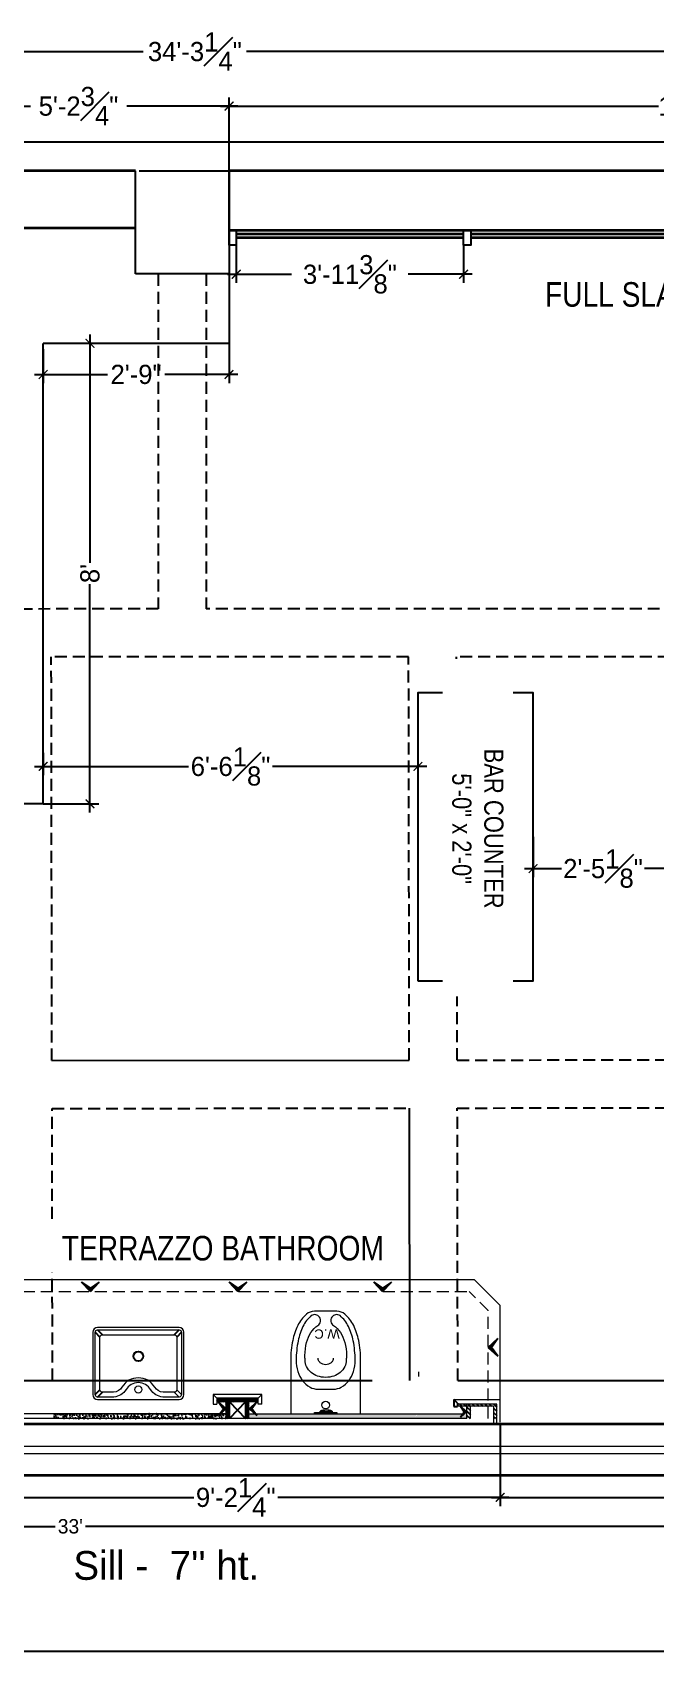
# Model space of a CAD drawing. Header units: inches. Extents: x -137722 to 81594, y -22256 to -1207.
# Drawn here: x -65812.5 to -65682.6, y -5517.3 to -5179.7 of the extents above; entities that cross this region are included whole.
import ezdxf

# ---------------------------------------------------------------- set-up
doc = ezdxf.new("R2010")
doc.units = ezdxf.units.IN
doc.header["$LTSCALE"] = 0.05
doc.header["$MEASUREMENT"] = 0
doc.header["$PDMODE"] = 3
doc.header["$PDSIZE"] = -4
doc.linetypes.add('A2-XREF-115_FURN$0$HIDDEN', pattern=[0.375, 0.25, -0.125])
doc.linetypes.add('DASHED2', pattern=[0.375, 0.25, -0.125])
doc.layers.get('Defpoints').update_dxf_attribs({"linetype": 'DASHED2'})
for name, color, linetype in [('00 floor', 7, 'Continuous'), ('beam', 7, 'Continuous'), ('Civil Dimension - Text', 7, 'Continuous'), ('Flooring Hatch', 251, 'Continuous'), ('Furniture Layout', 6, 'Continuous'), ('HATCH', 251, 'Continuous'), ('T-furniture', 7, 'Continuous'), ('text', 176, 'Continuous'), ('Vector Graphics', 7, 'Continuous')]:
    doc.layers.add(name, color=color, linetype=linetype)
doc.layers.add('FURNITURE', color=36, linetype='Continuous', lineweight=18)
doc.layers.add('WALL', color=7, linetype='Continuous', lineweight=35)
doc.styles.add('4MMOF3-8', font='ARIALN.TTF', dxfattribs={"height": 5.12})
doc.styles.add('9-128OF1-4', font='stylu.ttf')
doc.styles.get("Standard").update_dxf_attribs({"font": 'stylu.ttf', "height": 6})
doc.styles.add('times', font='arial.ttf')
doc.dimstyles.new('DIM 1-4', dxfattribs={"dimtxt": 3.0792, "dimasz": 1.82, "dimexe": 1.82, "dimexo": 0, "dimgap": 0.09, "dimtad": 0, "dimzin": 0, "dimdsep": 46, "dimlunit": 4, "dimtxsty": '9-128OF1-4', "dimblk": 'ARCHTICK', "dimcen": 1.8125, "dimdle": 1.82, "dimclrd": 8, "dimclre": 8, "dimadec": 0, "dimazin": 0, "dimtfac": 1, "dimtofl": 0, "dimtmove": 0, "dimatfit": 3, "dimldrblk": 'OPEN90', "dimfxl": 1, "dimtolj": 1, "dimtzin": 0, "dimlwd": -1, "dimarcsym": 0})
pattern_1 = [(140, (-74126.1021, 61278.8385), (0.123527825, 1.411929493), [0.147637795, -1.624015748]), (85, (-74126.1021, 61278.8385), (-1.480693177, -0.273132546), [0.118110236, -1.299212598]), (190.4514445, (-74126.0918, 61278.9561), (-1.357165337, 1.138796942), [0.12547282, -1.380201008]), (136.1842, (-74126.4958, 61278.8385), (0.325825356, 2.10086876), [0.22145669, -2.43602362]), (186.6356355, (-74126.4686, 61279.0136), (-1.9175563, 1.83988572), [0.188209335, -2.07030268]), (81.184164, (-74126.4958, 61278.8385), (-1.9175563, 1.83988572), [0.177165354, -1.9488189]), (111, (-74126.3974, 61279.0353), (0.792556871, 1.175013882), [0.147637795, -1.624015748]), (56, (-74126.3974, 61279.0353), (-1.42746072, 0.47896719), [0.118110236, -1.299212598]), (161.4514447, (-74126.3313, 61279.1332), (-0.634903844, 1.653981057), [0.125472815, -1.380201008]), (127.5, (-74126.1021, 61278.8385), (-0.655302862, 0.023936723), [0, -1.283464567, 0, -1.318897638, 0, -1.304133858]), (97.5, (-74126.1021, 61278.8385), (-0.776401008, 0.51785342), [0, -0.751968504, 0, -1.253937008, 0, -0.497047244]), (57.5, (-74126.1021, 61278.3995), (0.044399354, 1.0508315673), [0, -0.492125984, 0, -1.535433071, 0, -2.037401575]), (47.5, (-74126.1021, 61278.20265), (-0.197057052, 1.14800427), [0, -0.63976378, 0, -1.01968504, 0, -1.446850394])]
pattern_2 = [(135, (-74116.6247, 61278.8385), (-0.441941738, -0.441941738), [])]

# ---------------------------------------------------------------- blocks, each defined once
blk = doc.blocks.new('adwawd')
at = {"layer": 'Flooring Hatch', "ltscale": 50, "true_color": 0xcd6928, "transparency": 33554687}
h = blk.add_hatch(color=32, dxfattribs=at)
h.dxf.hatch_style = 1
h.paths.add_polyline_path([(-77941.34, -7094.04), (-77946.01, -7099.05), (-77941.34, -7095.73), (-77936.68, -7099.05)])
at = {"layer": 'Civil Dimension - Text', "color": 2, "ltscale": 50}
for p, q in [((-77941.34, -7094.04), (-77946.01, -7099.05)), ((-77946.01, -7099.05), (-77941.34, -7095.73)), ((-77941.34, -7094.04), (-77936.68, -7099.05)), ((-77936.68, -7099.05), (-77941.34, -7095.73))]:
    blk.add_line(p, q, dxfattribs=at)
blk = doc.blocks.new('_ArchTick')
at = {"color": 0, "const_width": 0.15}
blk.add_lwpolyline([(-0.5, -0.5), (0.5, 0.5)], dxfattribs=at)
blk = doc.blocks.new('*D178')
at = {"layer": 'Civil Dimension - Text', "color": 8, "ltscale": 50, "transparency": 16777216}
for p, q in [((-65836.1, -5195.07), (-65812.95, -5195.07)), ((-65769.71, -5195.07), (-65792.86, -5195.07))]:
    blk.add_line(p, q, dxfattribs=at)
at = {"layer": 'Civil Dimension - Text', "color": 8, "lineweight": -2, "ltscale": 50, "transparency": 16777216}
for p, q in [((-65834.28, -5220.53), (-65834.28, -5193.25)), ((-65771.53, -5221.03), (-65771.53, -5193.25))]:
    blk.add_line(p, q, dxfattribs=at)
at = {"layer": 'Defpoints', "color": 0, "ltscale": 50, "transparency": 16777216}
for p in [(-65771.53, -5195.07), (-65834.28, -5220.53), (-65771.53, -5221.03)]:
    blk.add_point(p, dxfattribs=at)
at = {"layer": 'Civil Dimension - Text', "color": 8, "ltscale": 50, "transparency": 16777216, "xscale": 1.82, "yscale": 1.82, "zscale": 1.82, "rotation": 180}
blk.add_blockref('_ArchTick', (-65834.28, -5195.07), dxfattribs=at)
at = {"layer": 'Civil Dimension - Text', "color": 8, "ltscale": 50, "transparency": 16777216, "xscale": 1.82, "yscale": 1.82, "zscale": 1.82}
blk.add_blockref('_ArchTick', (-65771.53, -5195.07), dxfattribs=at)
at = {"layer": 'Civil Dimension - Text', "color": 0, "ltscale": 50, "transparency": 16777216, "insert": (-65802.91, -5195.07), "char_height": 4, "attachment_point": 5, "style": '9-128OF1-4'}
blk.add_mtext('\\A1;5\'-2{\\H1x;\\S3#4;}"', dxfattribs=at)
blk = doc.blocks.new('_Open90')
at = {"color": 0, "linetype": 'ByBlock', "lineweight": -2}
for p, q in [((0, 0), (-1, 0)), ((-0.5, 0.5), (0, 0)), ((0, 0), (-0.5, -0.5))]:
    blk.add_line(p, q, dxfattribs=at)
blk = doc.blocks.new('*D173')
at = {"layer": 'Civil Dimension - Text', "color": 8, "ltscale": 50, "transparency": 16777216}
for p, q in [((-65773.35, -5195.07), (-65682.06, -5195.07)), ((-65571.21, -5195.07), (-65662.5, -5195.07))]:
    blk.add_line(p, q, dxfattribs=at)
at = {"layer": 'Civil Dimension - Text', "color": 8, "lineweight": -2, "ltscale": 50, "transparency": 16777216}
for p, q in [((-65771.53, -5221.03), (-65771.53, -5193.25)), ((-65573.03, -5221.03), (-65573.03, -5193.25))]:
    blk.add_line(p, q, dxfattribs=at)
at = {"layer": 'Defpoints', "color": 0, "ltscale": 50, "transparency": 16777216}
for p in [(-65573.03, -5195.07), (-65771.53, -5221.03), (-65573.03, -5221.03)]:
    blk.add_point(p, dxfattribs=at)
at = {"layer": 'Civil Dimension - Text', "color": 8, "ltscale": 50, "transparency": 16777216, "xscale": 1.82, "yscale": 1.82, "zscale": 1.82, "rotation": 180}
blk.add_blockref('_ArchTick', (-65771.53, -5195.07), dxfattribs=at)
at = {"layer": 'Civil Dimension - Text', "color": 8, "ltscale": 50, "transparency": 16777216, "xscale": 1.82, "yscale": 1.82, "zscale": 1.82}
blk.add_blockref('_ArchTick', (-65573.03, -5195.07), dxfattribs=at)
at = {"layer": 'Civil Dimension - Text', "color": 0, "ltscale": 50, "transparency": 16777216, "insert": (-65672.28, -5195.07), "char_height": 4, "attachment_point": 5, "style": '9-128OF1-4'}
blk.add_mtext('\\A1;16\'-6{\\H1x;\\S1#2;}"', dxfattribs=at)
blk = doc.blocks.new('*D179')
at = {"layer": 'Civil Dimension - Text', "color": 8, "ltscale": 50, "transparency": 16777216}
for p, q in [((-65986.1, -5183.7), (-65789.41, -5183.7)), ((-65571.21, -5183.7), (-65767.91, -5183.7))]:
    blk.add_line(p, q, dxfattribs=at)
at = {"layer": 'Civil Dimension - Text', "color": 8, "lineweight": -2, "ltscale": 50, "transparency": 16777216}
for p, q in [((-65984.28, -5229.53), (-65984.28, -5181.88)), ((-65573.03, -5229.53), (-65573.03, -5181.88))]:
    blk.add_line(p, q, dxfattribs=at)
at = {"layer": 'Defpoints', "color": 0, "ltscale": 50, "transparency": 16777216}
for p in [(-65573.03, -5183.7), (-65984.28, -5229.53), (-65573.03, -5229.53)]:
    blk.add_point(p, dxfattribs=at)
at = {"layer": 'Civil Dimension - Text', "color": 8, "ltscale": 50, "transparency": 16777216, "xscale": 1.82, "yscale": 1.82, "zscale": 1.82, "rotation": 180}
blk.add_blockref('_ArchTick', (-65984.28, -5183.7), dxfattribs=at)
at = {"layer": 'Civil Dimension - Text', "color": 8, "ltscale": 50, "transparency": 16777216, "xscale": 1.82, "yscale": 1.82, "zscale": 1.82}
blk.add_blockref('_ArchTick', (-65573.03, -5183.7), dxfattribs=at)
at = {"layer": 'Civil Dimension - Text', "color": 0, "ltscale": 50, "transparency": 16777216, "insert": (-65778.66, -5183.7), "char_height": 4, "attachment_point": 5, "style": '9-128OF1-4'}
blk.add_mtext('\\A1;34\'-3{\\H1x;\\S1#4;}"', dxfattribs=at)
blk = doc.blocks.new('*D174')
at = {"layer": 'Civil Dimension - Text', "color": 8, "lineweight": -2, "ltscale": 50, "transparency": 16777216}
for p, q in [((-65715.01, -5469.78), (-65715.01, -5486.94)), ((-65825.28, -5480.53), (-65825.28, -5486.94))]:
    blk.add_line(p, q, dxfattribs=at)
at = {"layer": 'Civil Dimension - Text', "color": 8, "ltscale": 50, "transparency": 16777216}
for p, q in [((-65827.1, -5485.12), (-65778.89, -5485.12)), ((-65713.19, -5485.12), (-65761.4, -5485.12))]:
    blk.add_line(p, q, dxfattribs=at)
at = {"layer": 'Defpoints', "color": 0, "ltscale": 50, "transparency": 16777216}
for p in [(-65715.01, -5469.78), (-65825.28, -5480.53), (-65715.01, -5485.12)]:
    blk.add_point(p, dxfattribs=at)
at = {"layer": 'Civil Dimension - Text', "color": 8, "ltscale": 50, "transparency": 16777216, "xscale": 1.82, "yscale": 1.82, "zscale": 1.82, "rotation": 180}
blk.add_blockref('_ArchTick', (-65825.28, -5485.12), dxfattribs=at)
at = {"layer": 'Civil Dimension - Text', "color": 8, "ltscale": 50, "transparency": 16777216, "xscale": 1.82, "yscale": 1.82, "zscale": 1.82}
blk.add_blockref('_ArchTick', (-65715.01, -5485.12), dxfattribs=at)
at = {"layer": 'Civil Dimension - Text', "color": 0, "ltscale": 50, "transparency": 16777216, "insert": (-65770.14, -5485.12), "char_height": 4, "attachment_point": 5, "style": '9-128OF1-4'}
blk.add_mtext('\\A1;9\'-2{\\H1x;\\S1#4;}"', dxfattribs=at)
blk = doc.blocks.new('*D181')
at = {"layer": 'Civil Dimension - Text', "color": 8, "lineweight": -2, "ltscale": 50, "transparency": 16777216}
for p, q in [((-65715.01, -5480.53), (-65715.01, -5486.94)), ((-65573.28, -5480.53), (-65573.28, -5486.94))]:
    blk.add_line(p, q, dxfattribs=at)
at = {"layer": 'Civil Dimension - Text', "color": 8, "ltscale": 50, "transparency": 16777216}
for p, q in [((-65716.83, -5485.12), (-65655.55, -5485.12)), ((-65571.46, -5485.12), (-65632.74, -5485.12))]:
    blk.add_line(p, q, dxfattribs=at)
at = {"layer": 'Defpoints', "color": 0, "ltscale": 50, "transparency": 16777216}
for p in [(-65715.01, -5480.53), (-65573.28, -5480.53), (-65573.28, -5485.12)]:
    blk.add_point(p, dxfattribs=at)
at = {"layer": 'Civil Dimension - Text', "color": 8, "ltscale": 50, "transparency": 16777216, "xscale": 1.82, "yscale": 1.82, "zscale": 1.82, "rotation": 180}
blk.add_blockref('_ArchTick', (-65715.01, -5485.12), dxfattribs=at)
at = {"layer": 'Civil Dimension - Text', "color": 8, "ltscale": 50, "transparency": 16777216, "xscale": 1.82, "yscale": 1.82, "zscale": 1.82}
blk.add_blockref('_ArchTick', (-65573.28, -5485.12), dxfattribs=at)
at = {"layer": 'Civil Dimension - Text', "color": 0, "ltscale": 50, "transparency": 16777216, "insert": (-65644.14, -5485.12), "char_height": 4, "attachment_point": 5, "style": '9-128OF1-4'}
blk.add_mtext('\\A1;11\'-9{\\H1x;\\S3#4;}"', dxfattribs=at)
blk = doc.blocks.new('*D175')
at = {"layer": 'Civil Dimension - Text', "color": 8, "lineweight": -2, "ltscale": 50, "transparency": 16777216}
for p, q in [((-65969.28, -5480.53), (-65969.28, -5493)), ((-65573.28, -5482.39), (-65573.28, -5493))]:
    blk.add_line(p, q, dxfattribs=at)
at = {"layer": 'Civil Dimension - Text', "color": 8, "ltscale": 50, "transparency": 16777216}
for p, q in [((-65971.1, -5491.18), (-65807.77, -5491.18)), ((-65571.46, -5491.18), (-65801.47, -5491.18))]:
    blk.add_line(p, q, dxfattribs=at)
at = {"layer": 'Defpoints', "color": 0, "ltscale": 50, "transparency": 16777216}
for p in [(-65969.28, -5480.53), (-65573.28, -5482.39), (-65573.28, -5491.18)]:
    blk.add_point(p, dxfattribs=at)
at = {"layer": 'Civil Dimension - Text', "color": 8, "ltscale": 50, "transparency": 16777216, "xscale": 1.82, "yscale": 1.82, "zscale": 1.82, "rotation": 180}
blk.add_blockref('_ArchTick', (-65969.28, -5491.18), dxfattribs=at)
at = {"layer": 'Civil Dimension - Text', "color": 8, "ltscale": 50, "transparency": 16777216, "xscale": 1.82, "yscale": 1.82, "zscale": 1.82}
blk.add_blockref('_ArchTick', (-65573.28, -5491.18), dxfattribs=at)
at = {"layer": 'Civil Dimension - Text', "color": 0, "ltscale": 50, "transparency": 16777216, "insert": (-65804.62, -5491.18), "char_height": 3, "attachment_point": 5, "style": '9-128OF1-4'}
blk.add_mtext("\\A1;33'", dxfattribs=at)
blk = doc.blocks.new('*D183')
at = {"layer": 'Civil Dimension - Text', "color": 8, "lineweight": -2, "ltscale": 50, "transparency": 16777216}
for p, q in [((-65770.03, -5224.03), (-65770.03, -5231.95)), ((-65722.66, -5224.03), (-65722.66, -5231.95))]:
    blk.add_line(p, q, dxfattribs=at)
at = {"layer": 'Civil Dimension - Text', "color": 8, "ltscale": 50, "transparency": 16777216}
for p, q in [((-65771.85, -5230.13), (-65758.49, -5230.13)), ((-65720.84, -5230.13), (-65734.2, -5230.13))]:
    blk.add_line(p, q, dxfattribs=at)
at = {"layer": 'Defpoints', "color": 0, "ltscale": 50, "transparency": 16777216}
for p in [(-65770.03, -5224.03), (-65722.66, -5224.03), (-65770.03, -5230.13)]:
    blk.add_point(p, dxfattribs=at)
at = {"layer": 'Civil Dimension - Text', "color": 8, "ltscale": 50, "transparency": 16777216, "xscale": 1.82, "yscale": 1.82, "zscale": 1.82, "rotation": 180}
blk.add_blockref('_ArchTick', (-65770.03, -5230.13), dxfattribs=at)
at = {"layer": 'Civil Dimension - Text', "color": 8, "ltscale": 50, "transparency": 16777216, "xscale": 1.82, "yscale": 1.82, "zscale": 1.82}
blk.add_blockref('_ArchTick', (-65722.66, -5230.13), dxfattribs=at)
at = {"layer": 'Civil Dimension - Text', "color": 0, "ltscale": 50, "transparency": 16777216, "insert": (-65746.35, -5230.13), "char_height": 4, "attachment_point": 5, "style": '9-128OF1-4'}
blk.add_mtext('\\A1;3\'-11{\\H1x;\\S3#8;}"', dxfattribs=at)
blk = doc.blocks.new('*D184')
at = {"layer": 'Civil Dimension - Text', "color": 8, "lineweight": -2, "ltscale": 50, "transparency": 16777216}
for p, q in [((-65771.53, -5240.1), (-65771.53, -5252.85)), ((-65810.28, -5245.75), (-65810.28, -5252.85))]:
    blk.add_line(p, q, dxfattribs=at)
at = {"layer": 'Civil Dimension - Text', "color": 8, "ltscale": 50, "transparency": 16777216}
for p, q in [((-65812.1, -5251.03), (-65796.86, -5251.03)), ((-65769.71, -5251.03), (-65784.95, -5251.03))]:
    blk.add_line(p, q, dxfattribs=at)
at = {"layer": 'Defpoints', "color": 0, "ltscale": 50, "transparency": 16777216}
for p in [(-65771.53, -5240.1), (-65810.28, -5245.75), (-65810.28, -5251.03)]:
    blk.add_point(p, dxfattribs=at)
at = {"layer": 'Civil Dimension - Text', "color": 8, "ltscale": 50, "transparency": 16777216, "xscale": 1.82, "yscale": 1.82, "zscale": 1.82, "rotation": 180}
blk.add_blockref('_ArchTick', (-65810.28, -5251.03), dxfattribs=at)
at = {"layer": 'Civil Dimension - Text', "color": 8, "ltscale": 50, "transparency": 16777216, "xscale": 1.82, "yscale": 1.82, "zscale": 1.82}
blk.add_blockref('_ArchTick', (-65771.53, -5251.03), dxfattribs=at)
at = {"layer": 'Civil Dimension - Text', "color": 0, "ltscale": 50, "transparency": 16777216, "insert": (-65790.91, -5251.03), "char_height": 4, "attachment_point": 5, "style": '9-128OF1-4'}
blk.add_mtext('\\A1;2\'-9"', dxfattribs=at)
blk = doc.blocks.new('*D185')
at = {"layer": 'Civil Dimension - Text', "color": 8, "lineweight": -2, "ltscale": 50, "transparency": 16777216}
for p, q in [((-65810.28, -5244.53), (-65798.7, -5244.53)), ((-65810.28, -5340.53), (-65798.7, -5340.53))]:
    blk.add_line(p, q, dxfattribs=at)
at = {"layer": 'Civil Dimension - Text', "color": 8, "ltscale": 50, "transparency": 16777216}
for p, q in [((-65800.52, -5242.71), (-65800.52, -5290.3)), ((-65800.52, -5342.35), (-65800.52, -5294.77))]:
    blk.add_line(p, q, dxfattribs=at)
at = {"layer": 'Defpoints', "color": 0, "ltscale": 50, "transparency": 16777216}
for p in [(-65810.28, -5244.53), (-65810.28, -5340.53), (-65800.52, -5340.53)]:
    blk.add_point(p, dxfattribs=at)
at = {"layer": 'Civil Dimension - Text', "color": 8, "ltscale": 50, "transparency": 16777216, "xscale": 1.82, "yscale": 1.82, "zscale": 1.82}
for p, rotation in [((-65800.52, -5244.53), 90), ((-65800.52, -5340.53), 270)]:
    blk.add_blockref('_ArchTick', p, dxfattribs=dict(at, rotation=rotation))
at = {"layer": 'Civil Dimension - Text', "color": 0, "ltscale": 50, "transparency": 16777216, "insert": (-65800.52, -5292.53), "char_height": 4, "attachment_point": 5, "rotation": 90, "style": '9-128OF1-4'}
blk.add_mtext("\\A1;8'", dxfattribs=at)
blk = doc.blocks.new('*D200')
at = {"layer": 'Civil Dimension - Text', "color": 8, "lineweight": -2, "ltscale": 50, "transparency": 16777216}
for p, q in [((-65810.28, -5329.9), (-65810.28, -5334.55)), ((-65732.16, -5329.9), (-65732.16, -5334.55))]:
    blk.add_line(p, q, dxfattribs=at)
at = {"layer": 'Civil Dimension - Text', "color": 8, "ltscale": 50, "transparency": 16777216}
for p, q in [((-65812.1, -5332.73), (-65779.97, -5332.73)), ((-65730.34, -5332.73), (-65762.48, -5332.73))]:
    blk.add_line(p, q, dxfattribs=at)
at = {"layer": 'Defpoints', "color": 0, "ltscale": 50, "transparency": 16777216}
for p in [(-65810.28, -5329.9), (-65732.16, -5329.9), (-65732.16, -5332.73)]:
    blk.add_point(p, dxfattribs=at)
at = {"layer": 'Civil Dimension - Text', "color": 8, "ltscale": 50, "transparency": 16777216, "xscale": 1.82, "yscale": 1.82, "zscale": 1.82, "rotation": 180}
blk.add_blockref('_ArchTick', (-65810.28, -5332.73), dxfattribs=at)
at = {"layer": 'Civil Dimension - Text', "color": 8, "ltscale": 50, "transparency": 16777216, "xscale": 1.82, "yscale": 1.82, "zscale": 1.82}
blk.add_blockref('_ArchTick', (-65732.16, -5332.73), dxfattribs=at)
at = {"layer": 'Civil Dimension - Text', "color": 0, "ltscale": 50, "transparency": 16777216, "insert": (-65771.22, -5332.73), "char_height": 4, "attachment_point": 5, "style": '9-128OF1-4'}
blk.add_mtext('\\A1;6\'-6{\\H1x;\\S1#8;}"', dxfattribs=at)
blk = doc.blocks.new('*D201')
at = {"layer": 'Civil Dimension - Text', "color": 8, "lineweight": -2, "ltscale": 50, "transparency": 16777216}
for p, q in [((-65708.16, -5347.43), (-65708.16, -5355.85)), ((-65679.02, -5354.03), (-65679.02, -5352.21))]:
    blk.add_line(p, q, dxfattribs=at)
at = {"layer": 'Civil Dimension - Text', "color": 8, "ltscale": 50, "transparency": 16777216}
for p, q in [((-65709.98, -5354.03), (-65702.26, -5354.03)), ((-65677.2, -5354.03), (-65684.92, -5354.03))]:
    blk.add_line(p, q, dxfattribs=at)
at = {"layer": 'Defpoints', "color": 0, "ltscale": 50, "transparency": 16777216}
for p in [(-65708.16, -5347.43), (-65679.02, -5354.03), (-65679.02, -5354.03)]:
    blk.add_point(p, dxfattribs=at)
at = {"layer": 'Civil Dimension - Text', "color": 8, "ltscale": 50, "transparency": 16777216, "xscale": 1.82, "yscale": 1.82, "zscale": 1.82, "rotation": 180}
blk.add_blockref('_ArchTick', (-65708.16, -5354.03), dxfattribs=at)
at = {"layer": 'Civil Dimension - Text', "color": 8, "ltscale": 50, "transparency": 16777216, "xscale": 1.82, "yscale": 1.82, "zscale": 1.82}
blk.add_blockref('_ArchTick', (-65679.02, -5354.03), dxfattribs=at)
at = {"layer": 'Civil Dimension - Text', "color": 0, "ltscale": 50, "transparency": 16777216, "insert": (-65693.59, -5354.03), "char_height": 4, "attachment_point": 5, "style": '9-128OF1-4'}
blk.add_mtext('\\A1;2\'-5{\\H1x;\\S1#8;}"', dxfattribs=at)

msp = doc.modelspace()

# ---------------------------------------------------------------- hatches: boundary and pattern name
at = {"layer": 'HATCH', "ltscale": 50, "true_color": 0x944942}
h = msp.add_hatch(dxfattribs=at)
h.set_pattern_fill('ANSI31', color=15, scale=2, angle=90)
h.set_pattern_definition([(135, (-74149.15982, 59702.93096), (-0.1767766953, -0.1767766953), [])])
h.paths.add_polyline_path([(-65765.4756, -5464.4572), (-65765.4756, -5465.2072), (-65774.1014, -5465.2072), (-65774.1014, -5464.4572)])
h = msp.add_hatch(dxfattribs=at)
h.set_pattern_fill('ANSI31', color=15, scale=2, angle=90)
h.set_pattern_definition([(135, (-74149.15982, 59703.90213), (-0.1767766953, -0.1767766953), [])])
h.paths.add_polyline_path([(-65772.1914, -5465.2072), (-65771.4414, -5465.2072), (-65771.4414, -5468.7072), (-65772.1914, -5468.7072)])
h = msp.add_hatch(dxfattribs=at)
h.set_pattern_fill('ANSI31', color=15, scale=2, angle=90)
h.set_pattern_definition([(135, (-74149.15982, 59702.028), (-0.1767766953, -0.1767766953), [])])
h.paths.add_polyline_path([(-65767.3856, -5468.7072), (-65768.1356, -5468.7072), (-65768.1356, -5465.2072), (-65767.3856, -5465.2072)])
at = {"layer": 'HATCH', "ltscale": 50, "true_color": 0x939598}
h = msp.add_hatch(dxfattribs=at)
h.set_pattern_fill('AR-CONC', color=252, scale=0.19685, angle=90)
h.set_pattern_definition(pattern_1)
h.paths.add_polyline_path([(-65808.1556, -5468.7072), (-65808.1556, -5467.7072), (-65807.2428, -5467.7072), (-65806.4711, -5468.4248), (-65806.9817, -5467.7072), (-65802.5467, -5467.7072, -0.03144986), (-65802.6322, -5468.7072)])
h = msp.add_hatch(dxfattribs=at)
h.set_pattern_fill('AR-CONC', color=252, scale=0.19685, angle=90)
h.set_pattern_definition(pattern_1)
h.paths.add_polyline_path([(-65773.4594, -5467.7072), (-65773.7096, -5468.0589), (-65773.3313, -5467.7072), (-65772.1914, -5467.7072), (-65772.1914, -5468.7072), (-65790.4667, -5468.7072), (-65802.6322, -5468.7072, 0.03144986), (-65802.5467, -5467.7072)])
h = msp.add_hatch(dxfattribs=at)
h.set_pattern_fill('AR-CONC', color=252, scale=0.19685, angle=90)
h.set_pattern_definition(pattern_1)
h.paths.add_polyline_path([(-65767.3856, -5468.7072), (-65767.3856, -5467.7072), (-65766.1399, -5467.7072), (-65765.7616, -5468.0589), (-65766.0119, -5467.7072), (-65732.2896, -5467.7072), (-65732.8002, -5468.4248), (-65732.0284, -5467.7072), (-65721.944, -5467.7072), (-65721.944, -5468.7072), (-65751.3932, -5468.7072)])
at = {"layer": 'HATCH', "ltscale": 50, "true_color": 0xb3691e}
h = msp.add_hatch(dxfattribs=at)
h.set_pattern_fill('ANSI31', color=32, scale=5, angle=90)
h.set_pattern_definition(pattern_2)
h.paths.add_polyline_path([(-65721.944, -5466.0851), (-65721.944, -5465.7072), (-65723.9066, -5465.7072), (-65723.9066, -5466.0851)])
h = msp.add_hatch(dxfattribs=at)
h.set_pattern_fill('ANSI31', color=32, scale=5, angle=90)
h.set_pattern_definition(pattern_2)
h.paths.add_polyline_path([(-65721.944, -5468.7072), (-65721.194, -5468.7072), (-65721.194, -5466.0851), (-65716.3983, -5466.0851), (-65716.3983, -5468.7072), (-65715.7552, -5468.7072), (-65715.7552, -5465.7072), (-65721.944, -5465.7072)])

# ---------------------------------------------------------------- linework, layer by layer
at = {"color": 9, "ltscale": 10}
for points in [[(-65799.4397, -5450.7072), (-65798.4397, -5451.7072)], [(-65798.9397, -5450.2072), (-65797.9397, -5451.2072)], [(-65781.9397, -5450.2072), (-65782.9397, -5451.2072)], [(-65781.4397, -5450.7072), (-65782.4397, -5451.7072)], [(-65799.4397, -5463.7072), (-65798.4397, -5462.7072)], [(-65798.9397, -5464.2072), (-65797.9397, -5463.2072)]]:
    msp.add_lwpolyline(points, dxfattribs=at)
at = {"color": 5, "lineweight": 13}
msp.add_lwpolyline([(-65969.2831, -5474.4766), (-65575.2748, -5474.4766), (-65575.2748, -5476.0384), (-65969.2831, -5476.0384)], close=True, dxfattribs=at)
at = {"ltscale": 10}
msp.add_circle((-65790.4397, -5455.7072), 1, dxfattribs=at)
at = {"layer": '00 floor'}
for q in [(-65810.2831, -5244.5343), (-65834.2831, -5340.5343)]:
    msp.add_line((-65810.2831, -5340.5343), q, dxfattribs=at)
for points in [[(-65771.5331, -5221.0343), (-65770.0331, -5221.0343), (-65770.0331, -5224.0343), (-65771.5331, -5224.0343)], [(-65722.6581, -5221.0343), (-65721.1581, -5221.0343), (-65721.1581, -5224.0343), (-65722.6581, -5224.0343)]]:
    msp.add_lwpolyline(points, close=True, dxfattribs=at)
at = {"layer": 'beam', "color": 9, "linetype": 'A2-XREF-115_FURN$0$HIDDEN', "ltscale": 200, "true_color": 0xc7c8ca}
for p, q in [((-65786.2831, -5230.0343), (-65786.2831, -5299.8775)), ((-65776.2831, -5230.0343), (-65776.2831, -5299.8614)), ((-65786.2831, -5299.8775), (-65977.5444, -5300.1853)), ((-65573.0331, -5299.8614), (-65776.2831, -5299.8614)), ((-65734.1073, -5309.9134), (-65808.5811, -5309.9134)), ((-65808.4457, -5394.0532), (-65808.5811, -5309.9134)), ((-65733.972, -5393.9709), (-65734.1073, -5309.9134)), ((-65649.6339, -5309.9134), (-65724.1075, -5309.9134)), ((-65723.972, -5393.9599), (-65724.1075, -5309.9134)), ((-65723.972, -5393.9599), (-65649.4983, -5393.8776)), ((-65808.4296, -5404.0532), (-65733.9559, -5403.9709)), ((-65808.3383, -5460.7843), (-65808.4296, -5404.0532)), ((-65723.9559, -5403.9599), (-65649.4822, -5403.8776)), ((-65723.8645, -5460.7843), (-65723.9559, -5403.9599))]:
    msp.add_line(p, q, dxfattribs=at)
at = {"layer": 'beam', "color": 9, "ltscale": 15, "true_color": 0xc7c8ca}
for p, q in [((-65808.4457, -5394.0532), (-65733.972, -5393.9709)), ((-65733.8645, -5460.7843), (-65733.9559, -5403.9709))]:
    msp.add_line(p, q, dxfattribs=at)
at = {"layer": 'beam', "color": 251, "ltscale": 15, "true_color": 0x636466}
for p, q in [((-65816.1893, -5460.7843), (-65741.7155, -5460.7843)), ((-65723.8645, -5460.7843), (-65649.3906, -5460.7843))]:
    msp.add_line(p, q, dxfattribs=at)
at = {"layer": 'beam', "color": 253, "ltscale": 15}
msp.add_lwpolyline([(-65967.5331, -5202.5343), (-65463.0331, -5202.5343), (-65463.0331, -5517.2843), (-66459.7831, -5517.2843), (-66459.7831, -5202.5343), (-66198.2831, -5202.5343)], dxfattribs=at)
at = {"layer": 'Civil Dimension - Text', "ltscale": 50}
for p, q in [((-65771.5331, -5220.5343), (-65771.5331, -5244.5343)), ((-65771.5331, -5244.5343), (-65810.2831, -5244.5343)), ((-65720.1631, -5317.4257), (-65720.1631, -5377.4257)), ((-65771.4414, -5465.2072), (-65768.1356, -5468.7072)), ((-65768.1356, -5465.2072), (-65771.4414, -5468.7072))]:
    msp.add_line(p, q, dxfattribs=at)
msp.add_lwpolyline([(-65732.1631, -5377.4257), (-65708.1631, -5377.4257), (-65708.1631, -5317.4257), (-65732.1631, -5317.4257)], close=True, dxfattribs=at)
at = {"layer": 'FURNITURE', "color": 6, "ltscale": 50}
for p, q in [((-65819.2831, -5439.7072), (-65720.4511, -5439.7072)), ((-65715.0052, -5445.153), (-65720.4511, -5439.7072)), ((-65715.0052, -5469.4572), (-65715.0052, -5445.153)), ((-65764.7256, -5463.7072), (-65774.8514, -5463.7072)), ((-65774.8514, -5463.7072), (-65774.8514, -5465.7072)), ((-65774.1014, -5464.4572), (-65774.8514, -5463.7072)), ((-65765.4756, -5464.4572), (-65774.1014, -5464.4572)), ((-65774.1014, -5464.4572), (-65774.1014, -5465.7072)), ((-65765.4756, -5464.4572), (-65764.7256, -5463.7072)), ((-65765.4756, -5465.7072), (-65765.4756, -5464.4572)), ((-65764.7256, -5465.7072), (-65764.7256, -5463.7072)), ((-65724.694, -5465.7072), (-65724.694, -5464.7072)), ((-65724.694, -5464.7072), (-65715.0052, -5464.7072)), ((-65724.694, -5464.7072), (-65715.0052, -5464.7072)), ((-65772.1914, -5467.7072), (-65816.7648, -5467.7072)), ((-65772.1914, -5467.7072), (-65808.1556, -5467.7072)), ((-65772.1914, -5467.7072), (-65808.1556, -5467.7072)), ((-65808.1556, -5467.7072), (-65772.1914, -5467.7072)), ((-65774.8514, -5465.7072), (-65774.1014, -5465.7072)), ((-65767.3856, -5467.7072), (-65722.8122, -5467.7072)), ((-65764.7256, -5465.7072), (-65765.4756, -5465.7072)), ((-65715.7552, -5465.7072), (-65723.9066, -5465.7072)), ((-65715.7552, -5469.7843), (-65715.7552, -5465.7072))]:
    msp.add_line(p, q, dxfattribs=at)
at = {"layer": 'FURNITURE', "color": 6, "linetype": 'A2-XREF-115_FURN$0$HIDDEN', "ltscale": 200}
for p, q in [((-65818.2476, -5442.2072), (-65721.4866, -5442.2072)), ((-65717.5052, -5446.1886), (-65721.4866, -5442.2072)), ((-65717.5052, -5468.7072), (-65717.5052, -5446.1886))]:
    msp.add_line(p, q, dxfattribs=at)
at = {"layer": 'FURNITURE', "ltscale": 50}
for p, q in [((-65732.0335, -5458.9481), (-65732.0335, -5459.9481)), ((-65765.4756, -5465.2072), (-65774.1014, -5465.2072)), ((-65772.1914, -5465.2072), (-65772.1914, -5468.7072)), ((-65771.4414, -5465.2072), (-65771.4414, -5468.7072)), ((-65768.1356, -5468.7072), (-65768.1356, -5465.2072)), ((-65767.3856, -5468.7072), (-65767.3856, -5465.2072)), ((-65721.944, -5468.7072), (-65817.633, -5468.7072)), ((-65772.1914, -5467.7072), (-65806.6705, -5467.7072)), ((-65772.1914, -5467.7072), (-65806.6705, -5467.7072)), ((-65716.3983, -5466.0851), (-65723.9066, -5466.0851))]:
    msp.add_line(p, q, dxfattribs=at)
at = {"layer": 'FURNITURE', "color": 36, "ltscale": 50}
for p, q in [((-65721.944, -5468.7072), (-65721.944, -5465.7072)), ((-65721.194, -5468.7072), (-65721.194, -5466.0851)), ((-65716.3983, -5466.0851), (-65716.3983, -5469.7843))]:
    msp.add_line(p, q, dxfattribs=at)
at = {"layer": 'FURNITURE', "color": 6, "ltscale": 50}
for points in [[(-65744.1046, -5456.5313, 0.04964787), (-65744.5159, -5452.3992, 0.06346019), (-65745.5555, -5449.316, 0.103485), (-65747.3911, -5446.9418, 0.17845785), (-65749.0581, -5446.3273), (-65753.7284, -5446.3273, 0.17845785), (-65755.3954, -5446.9418, 0.103485), (-65757.231, -5449.316, 0.06346019), (-65758.2705, -5452.3992, 0.04964787), (-65758.6818, -5456.5313), (-65758.6818, -5467.7072), (-65744.1046, -5467.7072)], [(-65754.3881, -5447.2433, 0.103485), (-65756.1244, -5449.489, 0.06346019), (-65757.1319, -5452.4773, 0.04964787), (-65757.5355, -5456.5313, 0.07585802), (-65757.1722, -5458.912, 0.08606917), (-65756.2007, -5460.803, 0.10598536), (-65754.6521, -5462.1431, 0.12620097), (-65752.9783, -5462.5724), (-65749.8081, -5462.5724, 0.12620097), (-65748.1344, -5462.1431, 0.10598536), (-65746.5858, -5460.803, 0.08606917), (-65745.6143, -5458.912, 0.07585802), (-65745.251, -5456.5313, 0.04964787), (-65745.6545, -5452.4773, 0.06346019), (-65746.662, -5449.489, 0.103485), (-65748.3984, -5447.2433, 0.09751124), (-65748.8461, -5447.0555, 0.09807999), (-65749.3287, -5447.0521, 0.09889518), (-65749.7753, -5447.2333, 0.09947943), (-65750.1156, -5447.5706, 0.09947943), (-65750.2992, -5448.0132, 0.09889518), (-65750.2981, -5448.4952, 0.09807999), (-65750.1124, -5448.9407, 0.09751124), (-65749.7694, -5449.2841, -0.10244472), (-65748.3321, -5450.7512, -0.0778842), (-65747.4157, -5452.8286, -0.0650958), (-65747.0642, -5455.5173, -0.02428356), (-65747.1135, -5456.5313, -0.11533072), (-65747.4264, -5457.8699, -0.10394608), (-65748.367, -5459.0659, -0.09107141), (-65749.7228, -5459.8342, -0.08367513), (-65751.3932, -5460.1157, -0.08367513), (-65753.0637, -5459.8342, -0.09107141), (-65754.4195, -5459.0659, -0.10394608), (-65755.3601, -5457.8699, -0.11533072), (-65755.673, -5456.5313, -0.02428356), (-65755.7223, -5455.5173, -0.0650958), (-65755.3708, -5452.8286, -0.0778842), (-65754.4543, -5450.7512, -0.10244472), (-65753.0171, -5449.2841, 0.09751124), (-65752.674, -5448.9407, 0.09807999), (-65752.4883, -5448.4952, 0.09889518), (-65752.4873, -5448.0132, 0.09947943), (-65752.6709, -5447.5706, 0.09947943), (-65753.0112, -5447.2333, 0.09889518), (-65753.4578, -5447.0521, 0.09807999), (-65753.9404, -5447.0555, 0.09751124)], [(-65781.9397, -5449.7072), (-65798.9397, -5449.7072, 0.41421356), (-65799.9397, -5450.7072), (-65799.9397, -5463.7072, 0.41421356), (-65798.9397, -5464.7072), (-65781.9397, -5464.7072, 0.41421356), (-65780.9397, -5463.7072), (-65780.9397, -5450.7072, 0.41421356)], [(-65795.5452, -5464.2072), (-65798.9397, -5464.2072, -0.41421356), (-65799.4397, -5463.7072), (-65799.4397, -5450.7072, -0.41421356), (-65798.9397, -5450.2072), (-65781.9397, -5450.2072, -0.41421356), (-65781.4397, -5450.7072), (-65781.4397, -5463.7072, -0.41421356), (-65781.9397, -5464.2072), (-65785.3341, -5464.2072, -0.23340418), (-65787.8706, -5462.6579, 0.26284943), (-65790.4397, -5461.2072, 0.26284943), (-65793.0087, -5462.6579, -0.23340418)], [(-65795.5941, -5463.2072), (-65797.9397, -5463.2072, -0.41421356), (-65798.4397, -5462.7072), (-65798.4397, -5451.7072, -0.41421356), (-65797.9397, -5451.2072), (-65782.9397, -5451.2072, -0.41421356), (-65782.4397, -5451.7072), (-65782.4397, -5462.7072, -0.41421356), (-65782.9397, -5463.2072), (-65785.2853, -5463.2072, -0.22783379), (-65787.0207, -5462.131, 0.2620272), (-65790.4397, -5460.2072, 0.2620272), (-65793.8587, -5462.131, -0.22783379)]]:
    msp.add_lwpolyline(points, format="xyb", close=True, dxfattribs=at)
msp.add_lwpolyline([(-65749.8081, -5456.0842, -0.11106449), (-65749.9253, -5456.6051, -0.10284102), (-65750.2724, -5457.0641, -0.09301104), (-65750.7773, -5457.3619, -0.08708208), (-65751.3932, -5457.47, -0.08708208), (-65752.0092, -5457.3619, -0.09301104), (-65752.5141, -5457.0641, -0.10284102), (-65752.8612, -5456.6051, -0.11106449), (-65752.9783, -5456.0842, -0.11106449)], format="xyb", dxfattribs=at)
for points in [[(-65781.9397, -5464.2072), (-65782.9397, -5463.2072)], [(-65781.4397, -5463.7072), (-65782.4397, -5462.7072)], [(-65808.1556, -5467.7072), (-65772.1914, -5467.7072)]]:
    msp.add_lwpolyline(points, dxfattribs=at)
for points in [[(-65749.0366, -5467.4332), (-65749.0366, -5467.7072), (-65753.7498, -5467.7072), (-65753.7498, -5467.4332)], [(-65750.0212, -5467.1592), (-65750.0212, -5467.4296), (-65752.5428, -5467.4296), (-65752.5428, -5467.1592)]]:
    msp.add_lwpolyline(points, close=True, dxfattribs=at)
for centre, radius in [((-65790.4397, -5462.6579), 0.75), ((-65751.3932, -5465.8818), 0.7925)]:
    msp.add_circle(centre, radius, dxfattribs=at)
msp.add_arc((-65751.282, -5470.2062), 3.2975, 67.521227, 112.478773, dxfattribs=at)
at = {"layer": 'Furniture Layout', "ltscale": 50}
for p, q in [((-65724.694, -5464.7072), (-65724.694, -5466.1757)), ((-65723.9066, -5465.4946), (-65724.694, -5464.7072)), ((-65724.694, -5466.1757), (-65723.9066, -5466.1757)), ((-65723.9066, -5465.4946), (-65723.9066, -5466.1757))]:
    msp.add_line(p, q, dxfattribs=at)
at = {"layer": 'Vector Graphics', "color": 1, "linetype": 'Continuous', "ltscale": 3}
for p, q in [((-65791.0331, -5230.0343), (-65791.0331, -5208.5343)), ((-65790.2831, -5208.5343), (-65771.5331, -5208.5343)), ((-65771.5331, -5208.5343), (-65771.5331, -5230.0343)), ((-65771.5331, -5230.0343), (-65791.0331, -5230.0343))]:
    msp.add_line(p, q, dxfattribs=at)
at = {"layer": 'WALL'}
for p, q in [((-65791.0331, -5208.5343), (-65967.5331, -5208.5343)), ((-65573.0331, -5208.5343), (-65771.5331, -5208.5343)), ((-65791.0331, -5220.5343), (-65967.5331, -5220.5343)), ((-65573.0331, -5221.0343), (-65771.5331, -5221.0343)), ((-65722.6581, -5221.7843), (-65770.0331, -5221.7843)), ((-65673.0331, -5221.7843), (-65721.1581, -5221.7843)), ((-65722.6581, -5222.5343), (-65770.0331, -5222.5343)), ((-65673.0331, -5222.5343), (-65721.1581, -5222.5343)), ((-65969.2831, -5469.7843), (-65573.2831, -5469.7843)), ((-65573.2831, -5480.5343), (-65969.2831, -5480.5343))]:
    msp.add_line(p, q, dxfattribs=at)

# ---------------------------------------------------------------- block references
at = {"layer": 'Civil Dimension - Text'}
for p, xscale, yscale, zscale, rotation in [((-96339.2896, -8221.7822), 0.391818498610159, 0.391818498610159, 0.391818498610159, 180), ((-96308.5455, -8221.7822), 0.391818498610159, 0.391818498610159, 0.391818498610159, 180), ((-96278.3816, -8221.7822), 0.391818498610159, 0.391818498610159, 0.391818498610159, 180), ((-68497.0802, -35992.7135), -0.391818498610159, 0.391818498610159, 0.3918184986101589, 90), ((-63625.0616, 18123.6129), -0.3026668380721919, 0.3026668380721919, 0.3026668380721919, 270), ((-67914.4096, 18123.6129), 0.3026668380721919, 0.3026668380721919, 0.3026668380721919, 90), ((-63960.352, -24823.1307), 0.2483388566316006, 0.2483388566316006, 0.2483388566316006, 270.0000000000001)]:
    msp.add_blockref('adwawd', p, dxfattribs=dict(at, xscale=xscale, yscale=yscale, zscale=zscale, rotation=rotation))

# ---------------------------------------------------------------- texts
at = {"insert": (-65803.9745, -5496.314), "char_height": 6, "attachment_point": 1}
msp.add_mtext_dynamic_manual_height_columns("Sill -  7'' ht.", width=570.292204, gutter_width=12.5, heights=[95.5975], dxfattribs=at)
at = {"layer": 'T-furniture', "color": 1, "insert": (-65751.1031, -5452.0478), "char_height": 1.943628, "width": 18.414923, "attachment_point": 2, "rotation": 180, "style": 'times'}
msp.add_mtext('{\\C7; W.C.}', dxfattribs=at)

# ---------------------------------------------------------------- dimensions: what is measured, and where the dimension line sits
at = {"layer": 'Civil Dimension - Text', "ltscale": 50}
for base, p1, p2, picture, middle in [((-65771.5331, -5195.0698), (-65834.2831, -5220.5343), (-65771.5331, -5221.0343), '*D178', (-65802.9081, -5195.0698)), ((-65573.0331, -5195.0698), (-65771.5331, -5221.0343), (-65573.0331, -5221.0343), '*D173', (-65672.2831, -5195.0698)), ((-65732.1631, -5332.7311), (-65810.2831, -5329.899), (-65732.1631, -5329.899), '*D200', (-65771.2231, -5332.7311)), ((-65679.0183, -5354.0348), (-65708.1631, -5347.4257), (-65679.0183, -5354.0348), '*D201', (-65693.5907, -5354.0348)), ((-65715.0052, -5485.1162), (-65825.2831, -5480.5343), (-65715.0052, -5469.7843), '*D174', (-65770.1442, -5485.1162)), ((-65573.2831, -5485.1162), (-65715.0052, -5480.5343), (-65573.2831, -5480.5343), '*D181', (-65644.1442, -5485.1162))]:
    dim = msp.add_linear_dim(base=base, p1=p1, p2=p2, dimstyle='DIM 1-4', override={"dimtxt": 4, "dimdec": 3, "dimtdec": 3, "dimtmove": 1, "dimfxl": 0, "dimfrac": 1, "dimarcsym": 1}, dxfattribs=at)
    dim.commit()
    dim.dimension.update_dxf_attribs({"geometry": picture, "text_midpoint": middle})
dim = msp.add_linear_dim(base=(-65810.2831, -5251.0297), p1=(-65771.5331, -5240.1005), p2=(-65810.2831, -5245.7539), text='2\'-9"', dimstyle='DIM 1-4', override={"dimtxt": 4, "dimdec": 3, "dimtdec": 3, "dimtmove": 1, "dimfxl": 0, "dimfrac": 1, "dimarcsym": 1}, dxfattribs=at)
dim.commit()
dim.dimension.update_dxf_attribs({"geometry": '*D184', "text_midpoint": (-65790.9081, -5251.0297)})
dim = msp.add_linear_dim(base=(-65800.5211, -5340.5343), p1=(-65810.2831, -5244.5343), p2=(-65810.2831, -5340.5343), angle=90, dimstyle='DIM 1-4', override={"dimtxt": 4, "dimdec": 3, "dimtdec": 3, "dimtmove": 1, "dimfxl": 0, "dimfrac": 1, "dimarcsym": 1}, dxfattribs=at)
dim.commit()
dim.dimension.update_dxf_attribs({"geometry": '*D185', "text_midpoint": (-65800.5211, -5292.5343)})
dim = msp.add_linear_dim(base=(-65573.2831, -5491.1828), p1=(-65969.2831, -5480.5343), p2=(-65573.2831, -5482.3944), dimstyle='DIM 1-4', override={"dimtxt": 3, "dimdec": 3, "dimtdec": 3, "dimtmove": 1, "dimfxl": 0, "dimfrac": 1, "dimarcsym": 1}, dxfattribs=at)
dim.commit()
dim.dimension.update_dxf_attribs({"geometry": '*D175', "text_midpoint": (-65804.6215, -5491.1828), "dimtype": 160})

# ---------------------------------------------------------------- next in the draw order: texts
at = {"layer": 'text', "ltscale": 50, "char_height": 5.12, "attachment_point": 4, "style": '4MMOF3-8', "bg_fill": 2}
for s, insert, width in [('\\pi11.81645;FULL SLAB ELIXIR DISPLAY', (-65717.4929, -5234.3717), 100.677375), ('\\pi-0.12723;TERRAZZO BATHROOM', (-65806.2574, -5433.2047), 66.281096)]:
    msp.add_mtext(s, dxfattribs=dict(at, insert=insert, width=width))
at = {"layer": 'text', "ltscale": 50, "insert": (-65719.7092, -5312.3632), "char_height": 4, "width": 66.281096, "attachment_point": 4, "rotation": 270, "style": '4MMOF3-8', "bg_fill": 2}
msp.add_mtext('\\pi16.66988;BAR COUNTER\\P\\pi21.79266;5\'-0" x 2\'-0"', dxfattribs=at)

# ---------------------------------------------------------------- next in the draw order: dimensions: what is measured, and where the dimension line sits
at = {"layer": 'Civil Dimension - Text', "ltscale": 50}
for base, p1, p2, picture, middle in [((-65573.0331, -5183.7031), (-65984.2831, -5229.5343), (-65573.0331, -5229.5343), '*D179', (-65778.6581, -5183.7031)), ((-65770.0331, -5230.1301), (-65722.6581, -5224.0343), (-65770.0331, -5224.0343), '*D183', (-65746.3456, -5230.1301))]:
    dim = msp.add_linear_dim(base=base, p1=p1, p2=p2, dimstyle='DIM 1-4', override={"dimtxt": 4, "dimdec": 3, "dimtdec": 3, "dimtmove": 1, "dimfxl": 0, "dimfrac": 1, "dimarcsym": 1}, dxfattribs=at)
    dim.commit()
    dim.dimension.update_dxf_attribs({"geometry": picture, "text_midpoint": middle})

doc.saveas('drawing.dxf')
